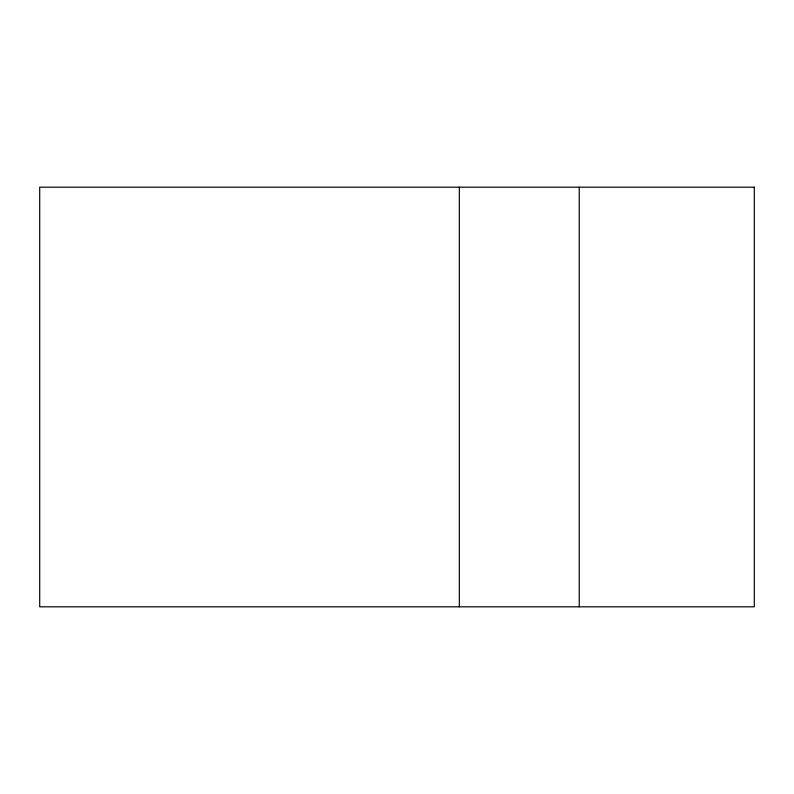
<?xml version="1.0" encoding="UTF-8"?>
<svg xmlns="http://www.w3.org/2000/svg" width="794" height="794" viewBox="0 0 794 794"><rect width="100%" height="100%" fill="white"/><g stroke="black" fill="none" stroke-linecap="round" stroke-linejoin="round"><path stroke-width="1.19" d="M579.233 187.185L579.233 606.814M459.339 187.185L459.339 606.814M754.3 187.185L39.7 187.185L39.7 606.814L754.3 606.814L754.3 187.185"/></g></svg>
